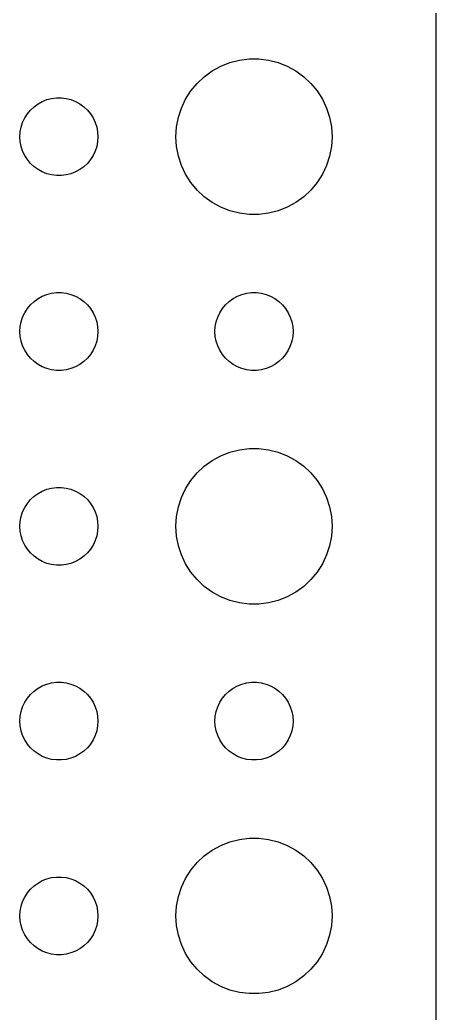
# Model space of a CAD drawing. Header units: metres. Extents: x -150 to 150, y -149 to 149.
# Drawn here: x 133.5 to 149.5, y -41.24 to -3 of the extents above; entities that cross this region are included whole.
import ezdxf

# ---------------------------------------------------------------- set-up
doc = ezdxf.new("R2010")
doc.units = ezdxf.units.M

msp = doc.modelspace()

# ---------------------------------------------------------------- linework, layer by layer
for p, q in [((149.5, -144.5), (149.5, 144.5)), ((141.573, -4.64682), (141.938, -4.55313)), ((141.938, -4.55313), (142.312, -4.50591)), ((142.312, -4.50591), (142.688, -4.50591)), ((142.688, -4.50591), (143.062, -4.55313)), ((143.062, -4.55313), (143.427, -4.64682)), ((140.588, -5.18845), (140.893, -4.96701)), ((140.893, -4.96701), (141.223, -4.78551)), ((141.223, -4.78551), (141.573, -4.64682)), ((143.427, -4.64682), (143.777, -4.78551)), ((143.777, -4.78551), (144.107, -4.96701)), ((144.107, -4.96701), (144.412, -5.18845)), ((140.313, -5.44635), (140.588, -5.18845)), ((144.412, -5.18845), (144.687, -5.44635)), ((140.073, -5.73663), (140.313, -5.44635)), ((144.687, -5.44635), (144.927, -5.73663)), ((134.361, -6.14275), (134.536, -6.07341)), ((134.536, -6.07341), (134.719, -6.02657)), ((134.719, -6.02657), (134.906, -6.00294)), ((134.906, -6.00294), (135.094, -6.00294)), ((135.094, -6.00294), (135.281, -6.02657)), ((135.281, -6.02657), (135.464, -6.07341)), ((135.464, -6.07341), (135.639, -6.14275)), ((139.711, -6.39561), (139.871, -6.05473)), ((139.871, -6.05473), (140.073, -5.73663)), ((144.927, -5.73663), (145.129, -6.05473)), ((145.129, -6.05473), (145.289, -6.39561)), ((133.786, -6.61832), (133.907, -6.47318)), ((133.907, -6.47318), (134.044, -6.34422)), ((134.044, -6.34422), (134.196, -6.23351)), ((134.196, -6.23351), (134.361, -6.14275)), ((135.639, -6.14275), (135.804, -6.23351)), ((135.804, -6.23351), (135.956, -6.34422)), ((135.956, -6.34422), (136.093, -6.47318)), ((136.093, -6.47318), (136.214, -6.61832)), ((139.594, -6.75392), (139.711, -6.39561)), ((145.289, -6.39561), (145.406, -6.75392)), ((133.605, -6.9478), (133.686, -6.77736)), ((133.686, -6.77736), (133.786, -6.61832)), ((136.214, -6.61832), (136.314, -6.77736)), ((136.314, -6.77736), (136.395, -6.9478)), ((139.524, -7.12399), (139.594, -6.75392)), ((145.406, -6.75392), (145.476, -7.12399)), ((133.512, -7.312), (133.547, -7.12695)), ((133.547, -7.12695), (133.605, -6.9478)), ((136.395, -6.9478), (136.453, -7.12695)), ((136.453, -7.12695), (136.488, -7.312)), ((139.5, -7.5), (139.524, -7.12399)), ((145.476, -7.12399), (145.5, -7.5)), ((133.5, -7.5), (133.512, -7.312)), ((133.512, -7.68799), (133.5, -7.5)), ((136.488, -7.312), (136.5, -7.5)), ((136.5, -7.5), (136.488, -7.68799)), ((139.524, -7.87599), (139.5, -7.5)), ((145.5, -7.5), (145.476, -7.87599)), ((133.547, -7.87303), (133.512, -7.68799)), ((133.605, -8.05219), (133.547, -7.87303)), ((136.453, -7.87303), (136.395, -8.05219)), ((136.488, -7.68799), (136.453, -7.87303)), ((139.594, -8.24606), (139.524, -7.87599)), ((145.476, -7.87599), (145.406, -8.24606)), ((133.686, -8.22263), (133.605, -8.05219)), ((133.786, -8.38167), (133.686, -8.22263)), ((133.907, -8.52681), (133.786, -8.38167)), ((136.214, -8.38167), (136.093, -8.52681)), ((136.314, -8.22263), (136.214, -8.38167)), ((136.395, -8.05219), (136.314, -8.22263)), ((139.711, -8.60437), (139.594, -8.24606)), ((145.406, -8.24606), (145.289, -8.60437)), ((134.044, -8.65576), (133.907, -8.52681)), ((134.196, -8.76648), (134.044, -8.65576)), ((134.361, -8.85724), (134.196, -8.76648)), ((135.804, -8.76648), (135.639, -8.85724)), ((135.956, -8.65576), (135.804, -8.76648)), ((136.093, -8.52681), (135.956, -8.65576)), ((139.871, -8.94525), (139.711, -8.60437)), ((145.289, -8.60437), (145.129, -8.94525)), ((134.536, -8.92657), (134.361, -8.85724)), ((134.719, -8.97342), (134.536, -8.92657)), ((134.906, -8.99704), (134.719, -8.97342)), ((135.094, -8.99704), (134.906, -8.99704)), ((135.281, -8.97342), (135.094, -8.99704)), ((135.464, -8.92657), (135.281, -8.97342)), ((135.639, -8.85724), (135.464, -8.92657)), ((140.073, -9.26335), (139.871, -8.94525)), ((145.129, -8.94525), (144.927, -9.26335)), ((140.313, -9.55363), (140.073, -9.26335)), ((140.588, -9.81154), (140.313, -9.55363)), ((144.687, -9.55363), (144.412, -9.81154)), ((144.927, -9.26335), (144.687, -9.55363)), ((140.893, -10.033), (140.588, -9.81154)), ((144.412, -9.81154), (144.107, -10.033)), ((141.223, -10.2145), (140.893, -10.033)), ((141.573, -10.3532), (141.223, -10.2145)), ((143.777, -10.2145), (143.427, -10.3532)), ((144.107, -10.033), (143.777, -10.2145)), ((141.938, -10.4469), (141.573, -10.3532)), ((142.312, -10.4941), (141.938, -10.4469)), ((142.688, -10.4941), (142.312, -10.4941)), ((143.062, -10.4469), (142.688, -10.4941)), ((143.427, -10.3532), (143.062, -10.4469)), ((134.044, -13.8442), (134.196, -13.7335)), ((134.196, -13.7335), (134.361, -13.6427)), ((134.361, -13.6427), (134.536, -13.5734)), ((134.536, -13.5734), (134.719, -13.5266)), ((134.719, -13.5266), (134.906, -13.5029)), ((134.906, -13.5029), (135.094, -13.5029)), ((135.094, -13.5029), (135.281, -13.5266)), ((135.281, -13.5266), (135.464, -13.5734)), ((135.464, -13.5734), (135.639, -13.6427)), ((135.639, -13.6427), (135.804, -13.7335)), ((135.804, -13.7335), (135.956, -13.8442)), ((141.544, -13.8442), (141.696, -13.7335)), ((141.696, -13.7335), (141.861, -13.6427)), ((141.861, -13.6427), (142.036, -13.5734)), ((142.036, -13.5734), (142.219, -13.5266)), ((142.219, -13.5266), (142.406, -13.5029)), ((142.406, -13.5029), (142.594, -13.5029)), ((142.594, -13.5029), (142.781, -13.5266)), ((142.781, -13.5266), (142.964, -13.5734)), ((142.964, -13.5734), (143.139, -13.6427)), ((143.139, -13.6427), (143.304, -13.7335)), ((143.304, -13.7335), (143.456, -13.8442)), ((133.686, -14.2774), (133.786, -14.1183)), ((133.786, -14.1183), (133.907, -13.9732)), ((133.907, -13.9732), (134.044, -13.8442)), ((135.956, -13.8442), (136.093, -13.9732)), ((136.093, -13.9732), (136.214, -14.1183)), ((136.214, -14.1183), (136.314, -14.2774)), ((141.186, -14.2774), (141.286, -14.1183)), ((141.286, -14.1183), (141.407, -13.9732)), ((141.407, -13.9732), (141.544, -13.8442)), ((143.456, -13.8442), (143.593, -13.9732)), ((143.593, -13.9732), (143.714, -14.1183)), ((143.714, -14.1183), (143.814, -14.2774)), ((133.547, -14.627), (133.605, -14.4478)), ((133.605, -14.4478), (133.686, -14.2774)), ((136.314, -14.2774), (136.395, -14.4478)), ((136.395, -14.4478), (136.453, -14.627)), ((141.047, -14.627), (141.105, -14.4478)), ((141.105, -14.4478), (141.186, -14.2774)), ((143.814, -14.2774), (143.895, -14.4478)), ((143.895, -14.4478), (143.953, -14.627)), ((133.5, -15), (133.512, -14.812)), ((133.512, -14.812), (133.547, -14.627)), ((136.453, -14.627), (136.488, -14.812)), ((136.488, -14.812), (136.5, -15)), ((141, -15), (141.012, -14.812)), ((141.012, -14.812), (141.047, -14.627)), ((143.953, -14.627), (143.988, -14.812)), ((143.988, -14.812), (144, -15)), ((133.512, -15.188), (133.5, -15)), ((133.547, -15.373), (133.512, -15.188)), ((136.488, -15.188), (136.453, -15.373)), ((136.5, -15), (136.488, -15.188)), ((141.012, -15.188), (141, -15)), ((141.047, -15.373), (141.012, -15.188)), ((143.988, -15.188), (143.953, -15.373)), ((144, -15), (143.988, -15.188)), ((133.605, -15.5522), (133.547, -15.373)), ((133.686, -15.7226), (133.605, -15.5522)), ((136.395, -15.5522), (136.314, -15.7226)), ((136.453, -15.373), (136.395, -15.5522)), ((141.105, -15.5522), (141.047, -15.373)), ((141.186, -15.7226), (141.105, -15.5522)), ((143.895, -15.5522), (143.814, -15.7226)), ((143.953, -15.373), (143.895, -15.5522)), ((133.786, -15.8817), (133.686, -15.7226)), ((133.907, -16.0268), (133.786, -15.8817)), ((134.044, -16.1558), (133.907, -16.0268)), ((136.093, -16.0268), (135.956, -16.1558)), ((136.214, -15.8817), (136.093, -16.0268)), ((136.314, -15.7226), (136.214, -15.8817)), ((141.286, -15.8817), (141.186, -15.7226)), ((141.407, -16.0268), (141.286, -15.8817)), ((141.544, -16.1558), (141.407, -16.0268)), ((143.593, -16.0268), (143.456, -16.1558)), ((143.714, -15.8817), (143.593, -16.0268)), ((143.814, -15.7226), (143.714, -15.8817)), ((134.196, -16.2665), (134.044, -16.1558)), ((134.361, -16.3572), (134.196, -16.2665)), ((134.536, -16.4266), (134.361, -16.3572)), ((134.719, -16.4734), (134.536, -16.4266)), ((135.464, -16.4266), (135.281, -16.4734)), ((135.639, -16.3572), (135.464, -16.4266)), ((135.804, -16.2665), (135.639, -16.3572)), ((135.956, -16.1558), (135.804, -16.2665)), ((141.696, -16.2665), (141.544, -16.1558)), ((141.861, -16.3572), (141.696, -16.2665)), ((142.036, -16.4266), (141.861, -16.3572)), ((142.219, -16.4734), (142.036, -16.4266)), ((142.964, -16.4266), (142.781, -16.4734)), ((143.139, -16.3572), (142.964, -16.4266)), ((143.304, -16.2665), (143.139, -16.3572)), ((143.456, -16.1558), (143.304, -16.2665)), ((134.906, -16.497), (134.719, -16.4734)), ((135.094, -16.497), (134.906, -16.497)), ((135.281, -16.4734), (135.094, -16.497)), ((142.406, -16.497), (142.219, -16.4734)), ((142.594, -16.497), (142.406, -16.497)), ((142.781, -16.4734), (142.594, -16.497)), ((140.893, -19.967), (141.223, -19.7855)), ((141.223, -19.7855), (141.573, -19.6468)), ((141.573, -19.6468), (141.938, -19.5531)), ((141.938, -19.5531), (142.312, -19.5059)), ((142.312, -19.5059), (142.688, -19.5059)), ((142.688, -19.5059), (143.062, -19.5531)), ((143.062, -19.5531), (143.427, -19.6468)), ((143.427, -19.6468), (143.777, -19.7855)), ((143.777, -19.7855), (144.107, -19.967)), ((140.313, -20.4464), (140.588, -20.1884)), ((140.588, -20.1884), (140.893, -19.967)), ((144.107, -19.967), (144.412, -20.1884)), ((144.412, -20.1884), (144.687, -20.4464)), ((140.073, -20.7366), (140.313, -20.4464)), ((144.687, -20.4464), (144.927, -20.7366)), ((134.536, -21.0734), (134.719, -21.0266)), ((134.719, -21.0266), (134.906, -21.003)), ((134.906, -21.003), (135.094, -21.003)), ((135.094, -21.003), (135.281, -21.0266)), ((135.281, -21.0266), (135.464, -21.0734)), ((139.871, -21.0547), (140.073, -20.7366)), ((144.927, -20.7366), (145.129, -21.0547)), ((133.907, -21.4732), (134.044, -21.3442)), ((134.044, -21.3442), (134.196, -21.2335)), ((134.196, -21.2335), (134.361, -21.1427)), ((134.361, -21.1427), (134.536, -21.0734)), ((135.464, -21.0734), (135.639, -21.1427)), ((135.639, -21.1427), (135.804, -21.2335)), ((135.804, -21.2335), (135.956, -21.3442)), ((135.956, -21.3442), (136.093, -21.4732)), ((139.594, -21.7539), (139.711, -21.3956)), ((139.711, -21.3956), (139.871, -21.0547)), ((145.129, -21.0547), (145.289, -21.3956)), ((145.289, -21.3956), (145.406, -21.7539)), ((133.605, -21.9478), (133.686, -21.7774)), ((133.686, -21.7774), (133.786, -21.6183)), ((133.786, -21.6183), (133.907, -21.4732)), ((136.093, -21.4732), (136.214, -21.6183)), ((136.214, -21.6183), (136.314, -21.7774)), ((136.314, -21.7774), (136.395, -21.9478)), ((139.524, -22.124), (139.594, -21.7539)), ((145.406, -21.7539), (145.476, -22.124)), ((133.512, -22.312), (133.547, -22.127)), ((133.547, -22.127), (133.605, -21.9478)), ((136.395, -21.9478), (136.453, -22.127)), ((136.453, -22.127), (136.488, -22.312)), ((139.5, -22.5), (139.524, -22.124)), ((145.476, -22.124), (145.5, -22.5)), ((133.5, -22.5), (133.512, -22.312)), ((133.512, -22.688), (133.5, -22.5)), ((136.488, -22.312), (136.5, -22.5)), ((136.5, -22.5), (136.488, -22.688)), ((139.524, -22.876), (139.5, -22.5)), ((145.5, -22.5), (145.476, -22.876)), ((133.547, -22.873), (133.512, -22.688)), ((133.605, -23.0522), (133.547, -22.873)), ((136.453, -22.873), (136.395, -23.0522)), ((136.488, -22.688), (136.453, -22.873)), ((139.594, -23.2461), (139.524, -22.876)), ((145.476, -22.876), (145.406, -23.2461)), ((133.686, -23.2226), (133.605, -23.0522)), ((133.786, -23.3817), (133.686, -23.2226)), ((136.314, -23.2226), (136.214, -23.3817)), ((136.395, -23.0522), (136.314, -23.2226)), ((139.711, -23.6044), (139.594, -23.2461)), ((145.406, -23.2461), (145.289, -23.6044)), ((133.907, -23.5268), (133.786, -23.3817)), ((134.044, -23.6558), (133.907, -23.5268)), ((134.196, -23.7665), (134.044, -23.6558)), ((135.956, -23.6558), (135.804, -23.7665)), ((136.093, -23.5268), (135.956, -23.6558)), ((136.214, -23.3817), (136.093, -23.5268)), ((139.871, -23.9453), (139.711, -23.6044)), ((145.289, -23.6044), (145.129, -23.9453)), ((134.361, -23.8572), (134.196, -23.7665)), ((134.536, -23.9266), (134.361, -23.8572)), ((134.719, -23.9734), (134.536, -23.9266)), ((134.906, -23.997), (134.719, -23.9734)), ((135.094, -23.997), (134.906, -23.997)), ((135.281, -23.9734), (135.094, -23.997)), ((135.464, -23.9266), (135.281, -23.9734)), ((135.639, -23.8572), (135.464, -23.9266)), ((135.804, -23.7665), (135.639, -23.8572)), ((140.073, -24.2634), (139.871, -23.9453)), ((145.129, -23.9453), (144.927, -24.2634)), ((140.313, -24.5536), (140.073, -24.2634)), ((144.927, -24.2634), (144.687, -24.5536)), ((140.588, -24.8115), (140.313, -24.5536)), ((140.893, -25.033), (140.588, -24.8115)), ((144.412, -24.8115), (144.107, -25.033)), ((144.687, -24.5536), (144.412, -24.8115)), ((141.223, -25.2145), (140.893, -25.033)), ((141.573, -25.3532), (141.223, -25.2145)), ((143.777, -25.2145), (143.427, -25.3532)), ((144.107, -25.033), (143.777, -25.2145)), ((141.938, -25.4469), (141.573, -25.3532)), ((142.312, -25.4941), (141.938, -25.4469)), ((142.688, -25.4941), (142.312, -25.4941)), ((143.062, -25.4469), (142.688, -25.4941)), ((143.427, -25.3532), (143.062, -25.4469)), ((134.196, -28.7335), (134.361, -28.6427)), ((134.361, -28.6427), (134.536, -28.5734)), ((134.536, -28.5734), (134.719, -28.5266)), ((134.719, -28.5266), (134.906, -28.503)), ((134.906, -28.503), (135.094, -28.503)), ((135.094, -28.503), (135.281, -28.5266)), ((135.281, -28.5266), (135.464, -28.5734)), ((135.464, -28.5734), (135.639, -28.6427)), ((135.639, -28.6427), (135.804, -28.7335)), ((141.696, -28.7335), (141.861, -28.6427)), ((141.861, -28.6427), (142.036, -28.5734)), ((142.036, -28.5734), (142.219, -28.5266)), ((142.219, -28.5266), (142.406, -28.503)), ((142.406, -28.503), (142.594, -28.503)), ((142.594, -28.503), (142.781, -28.5266)), ((142.781, -28.5266), (142.964, -28.5734)), ((142.964, -28.5734), (143.139, -28.6427)), ((143.139, -28.6427), (143.304, -28.7335)), ((133.786, -29.1183), (133.907, -28.9732)), ((133.907, -28.9732), (134.044, -28.8442)), ((134.044, -28.8442), (134.196, -28.7335)), ((135.804, -28.7335), (135.956, -28.8442)), ((135.956, -28.8442), (136.093, -28.9732)), ((136.093, -28.9732), (136.214, -29.1183)), ((141.286, -29.1183), (141.407, -28.9732)), ((141.407, -28.9732), (141.544, -28.8442)), ((141.544, -28.8442), (141.696, -28.7335)), ((143.304, -28.7335), (143.456, -28.8442)), ((143.456, -28.8442), (143.593, -28.9732)), ((143.593, -28.9732), (143.714, -29.1183)), ((133.605, -29.4478), (133.686, -29.2774)), ((133.686, -29.2774), (133.786, -29.1183)), ((136.214, -29.1183), (136.314, -29.2774)), ((136.314, -29.2774), (136.395, -29.4478)), ((141.105, -29.4478), (141.186, -29.2774)), ((141.186, -29.2774), (141.286, -29.1183)), ((143.714, -29.1183), (143.814, -29.2774)), ((143.814, -29.2774), (143.895, -29.4478)), ((133.5, -30), (133.512, -29.812)), ((133.512, -29.812), (133.547, -29.627)), ((133.547, -29.627), (133.605, -29.4478)), ((136.395, -29.4478), (136.453, -29.627)), ((136.453, -29.627), (136.488, -29.812)), ((136.488, -29.812), (136.5, -30)), ((141, -30), (141.012, -29.812)), ((141.012, -29.812), (141.047, -29.627)), ((141.047, -29.627), (141.105, -29.4478)), ((143.895, -29.4478), (143.953, -29.627)), ((143.953, -29.627), (143.988, -29.812)), ((143.988, -29.812), (144, -30)), ((133.512, -30.188), (133.5, -30)), ((133.547, -30.373), (133.512, -30.188)), ((136.488, -30.188), (136.453, -30.373)), ((136.5, -30), (136.488, -30.188)), ((141.012, -30.188), (141, -30)), ((141.047, -30.373), (141.012, -30.188)), ((143.988, -30.188), (143.953, -30.373)), ((144, -30), (143.988, -30.188)), ((133.605, -30.5522), (133.547, -30.373)), ((133.686, -30.7226), (133.605, -30.5522)), ((136.395, -30.5522), (136.314, -30.7226)), ((136.453, -30.373), (136.395, -30.5522)), ((141.105, -30.5522), (141.047, -30.373)), ((141.186, -30.7226), (141.105, -30.5522)), ((143.895, -30.5522), (143.814, -30.7226)), ((143.953, -30.373), (143.895, -30.5522)), ((133.786, -30.8817), (133.686, -30.7226)), ((133.907, -31.0268), (133.786, -30.8817)), ((136.214, -30.8817), (136.093, -31.0268)), ((136.314, -30.7226), (136.214, -30.8817)), ((141.286, -30.8817), (141.186, -30.7226)), ((141.407, -31.0268), (141.286, -30.8817)), ((143.714, -30.8817), (143.593, -31.0268)), ((143.814, -30.7226), (143.714, -30.8817)), ((134.044, -31.1558), (133.907, -31.0268)), ((134.196, -31.2665), (134.044, -31.1558)), ((134.361, -31.3572), (134.196, -31.2665)), ((134.536, -31.4266), (134.361, -31.3572)), ((135.639, -31.3572), (135.464, -31.4266)), ((135.804, -31.2665), (135.639, -31.3572)), ((135.956, -31.1558), (135.804, -31.2665)), ((136.093, -31.0268), (135.956, -31.1558)), ((141.544, -31.1558), (141.407, -31.0268)), ((141.696, -31.2665), (141.544, -31.1558)), ((141.861, -31.3572), (141.696, -31.2665)), ((142.036, -31.4266), (141.861, -31.3572)), ((143.139, -31.3572), (142.964, -31.4266)), ((143.304, -31.2665), (143.139, -31.3572)), ((143.456, -31.1558), (143.304, -31.2665)), ((143.593, -31.0268), (143.456, -31.1558)), ((134.719, -31.4734), (134.536, -31.4266)), ((134.906, -31.497), (134.719, -31.4734)), ((135.094, -31.497), (134.906, -31.497)), ((135.281, -31.4734), (135.094, -31.497)), ((135.464, -31.4266), (135.281, -31.4734)), ((142.219, -31.4734), (142.036, -31.4266)), ((142.406, -31.497), (142.219, -31.4734)), ((142.594, -31.497), (142.406, -31.497)), ((142.781, -31.4734), (142.594, -31.497)), ((142.964, -31.4266), (142.781, -31.4734)), ((140.893, -34.967), (141.223, -34.7855)), ((141.223, -34.7855), (141.573, -34.6468)), ((141.573, -34.6468), (141.938, -34.5531)), ((141.938, -34.5531), (142.312, -34.5059)), ((142.312, -34.5059), (142.688, -34.5059)), ((142.688, -34.5059), (143.062, -34.5531)), ((143.062, -34.5531), (143.427, -34.6468)), ((143.427, -34.6468), (143.777, -34.7855)), ((143.777, -34.7855), (144.107, -34.967)), ((140.588, -35.1885), (140.893, -34.967)), ((144.107, -34.967), (144.412, -35.1885)), ((140.073, -35.7366), (140.313, -35.4464)), ((140.313, -35.4464), (140.588, -35.1885)), ((144.412, -35.1885), (144.687, -35.4464)), ((144.687, -35.4464), (144.927, -35.7366)), ((139.871, -36.0547), (140.073, -35.7366)), ((144.927, -35.7366), (145.129, -36.0547)), ((134.044, -36.3442), (134.196, -36.2335)), ((134.196, -36.2335), (134.361, -36.1428)), ((134.361, -36.1428), (134.536, -36.0734)), ((134.536, -36.0734), (134.719, -36.0266)), ((134.719, -36.0266), (134.906, -36.003)), ((134.906, -36.003), (135.094, -36.003)), ((135.094, -36.003), (135.281, -36.0266)), ((135.281, -36.0266), (135.464, -36.0734)), ((135.464, -36.0734), (135.639, -36.1428)), ((135.639, -36.1428), (135.804, -36.2335)), ((135.804, -36.2335), (135.956, -36.3442)), ((139.711, -36.3956), (139.871, -36.0547)), ((145.129, -36.0547), (145.289, -36.3956)), ((133.686, -36.7774), (133.786, -36.6183)), ((133.786, -36.6183), (133.907, -36.4732)), ((133.907, -36.4732), (134.044, -36.3442)), ((135.956, -36.3442), (136.093, -36.4732)), ((136.093, -36.4732), (136.214, -36.6183)), ((136.214, -36.6183), (136.314, -36.7774)), ((139.594, -36.7539), (139.711, -36.3956)), ((145.289, -36.3956), (145.406, -36.7539)), ((133.547, -37.127), (133.605, -36.9478)), ((133.605, -36.9478), (133.686, -36.7774)), ((136.314, -36.7774), (136.395, -36.9478)), ((136.395, -36.9478), (136.453, -37.127)), ((139.524, -37.124), (139.594, -36.7539)), ((145.406, -36.7539), (145.476, -37.124)), ((133.5, -37.5), (133.512, -37.312)), ((133.512, -37.312), (133.547, -37.127)), ((136.453, -37.127), (136.488, -37.312)), ((136.488, -37.312), (136.5, -37.5)), ((139.5, -37.5), (139.524, -37.124)), ((145.476, -37.124), (145.5, -37.5)), ((133.512, -37.688), (133.5, -37.5)), ((133.547, -37.873), (133.512, -37.688)), ((136.488, -37.688), (136.453, -37.873)), ((136.5, -37.5), (136.488, -37.688)), ((139.524, -37.876), (139.5, -37.5)), ((145.5, -37.5), (145.476, -37.876)), ((133.605, -38.0522), (133.547, -37.873)), ((133.686, -38.2226), (133.605, -38.0522)), ((133.786, -38.3817), (133.686, -38.2226)), ((136.314, -38.2226), (136.214, -38.3817)), ((136.395, -38.0522), (136.314, -38.2226)), ((136.453, -37.873), (136.395, -38.0522)), ((139.594, -38.2461), (139.524, -37.876)), ((145.476, -37.876), (145.406, -38.2461)), ((133.907, -38.5268), (133.786, -38.3817)), ((134.044, -38.6558), (133.907, -38.5268)), ((136.093, -38.5268), (135.956, -38.6558)), ((136.214, -38.3817), (136.093, -38.5268)), ((139.711, -38.6044), (139.594, -38.2461)), ((139.871, -38.9453), (139.711, -38.6044)), ((145.289, -38.6044), (145.129, -38.9453)), ((145.406, -38.2461), (145.289, -38.6044)), ((134.196, -38.7665), (134.044, -38.6558)), ((134.361, -38.8572), (134.196, -38.7665)), ((134.536, -38.9266), (134.361, -38.8572)), ((134.719, -38.9734), (134.536, -38.9266)), ((134.906, -38.997), (134.719, -38.9734)), ((135.094, -38.997), (134.906, -38.997)), ((135.281, -38.9734), (135.094, -38.997)), ((135.464, -38.9266), (135.281, -38.9734)), ((135.639, -38.8572), (135.464, -38.9266)), ((135.804, -38.7665), (135.639, -38.8572)), ((135.956, -38.6558), (135.804, -38.7665)), ((140.073, -39.2634), (139.871, -38.9453)), ((145.129, -38.9453), (144.927, -39.2634)), ((140.313, -39.5536), (140.073, -39.2634)), ((144.927, -39.2634), (144.687, -39.5536)), ((140.588, -39.8115), (140.313, -39.5536)), ((144.687, -39.5536), (144.412, -39.8115)), ((140.893, -40.033), (140.588, -39.8115)), ((141.223, -40.2145), (140.893, -40.033)), ((144.107, -40.033), (143.777, -40.2145)), ((144.412, -39.8115), (144.107, -40.033)), ((141.573, -40.3532), (141.223, -40.2145)), ((141.938, -40.4469), (141.573, -40.3532)), ((142.312, -40.4941), (141.938, -40.4469)), ((142.688, -40.4941), (142.312, -40.4941)), ((143.062, -40.4469), (142.688, -40.4941)), ((143.427, -40.3532), (143.062, -40.4469)), ((143.777, -40.2145), (143.427, -40.3532))]:
    msp.add_line(p, q)

doc.saveas('drawing.dxf')
